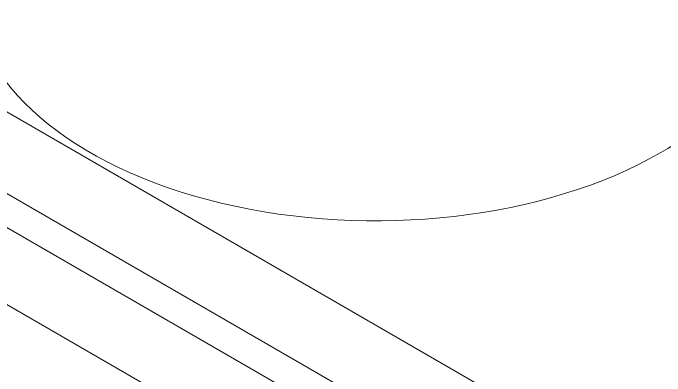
# Model space of a CAD drawing. Header units: millimetres. Extents: x -312439 to 477422, y -331570 to 212570.
# Drawn here: x 398907.3 to 399330.9, y 105956 to 106191.7 of the extents above; entities that cross this region are included whole.
import ezdxf

# ---------------------------------------------------------------- set-up
doc = ezdxf.new("R2010")
doc.units = ezdxf.units.MM

msp = doc.modelspace()

# ---------------------------------------------------------------- linework, layer by layer
at = {"color": 3, "linetype": 'Continuous', "lineweight": 0, "extrusion": (0, 0.816497, 0.57735)}
for p, q in [((395587.495, 107966.812), (399592.545, 105654.496)), ((399657.505, 105692), (397688.898, 106828.576)), ((399611.6, 105665.497), (397642.993, 106802.073)), ((399549.238, 105629.492), (397623.938, 106741.065))]:
    msp.add_line(p, q, dxfattribs=at)
at = {"color": 3, "linetype": 'Continuous', "lineweight": 0}
for start_param, end_param in [(0, 2.3561945), (2.3561945, 3.1415927)]:
    msp.add_ellipse((399142.786, 106208.162), major_axis=(-262.225, 0), ratio=0.5773503, start_param=start_param, end_param=end_param, dxfattribs=at)

doc.saveas('drawing.dxf')
